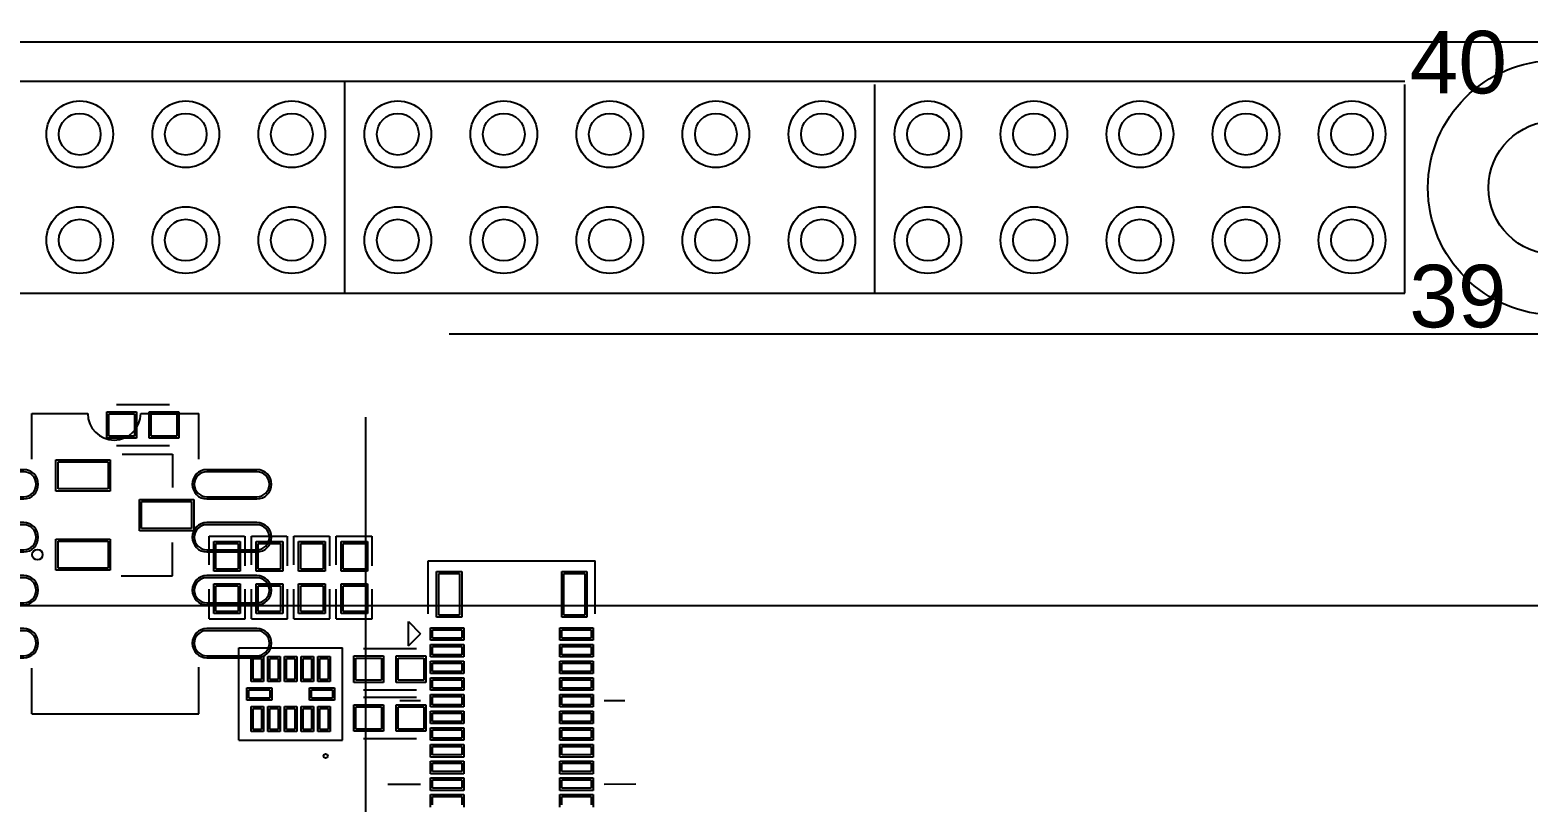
# Model space of a CAD drawing. Header units: inches. Extents: x -5 to 125, y -8 to 83.
# Drawn here: x 24.96 to 60.85, y 56.77 to 75.28 of the extents above; entities that cross this region are included whole.
import ezdxf

# ---------------------------------------------------------------- set-up
doc = ezdxf.new("R2010")
doc.units = ezdxf.units.IN
for name, color, linetype in [('Bottom Overlay', 54, 'Continuous'), ('Bottom Paste', 16, 'Continuous'), ('Bottom Solder', 6, 'Continuous'), ('Keep-Out Layer', 6, 'Continuous'), ('Top Overlay', 2, 'Continuous'), ('Top Paste', 8, 'Continuous'), ('Top Solder', 216, 'Continuous')]:
    doc.layers.add(name, color=color, linetype=linetype)
doc.styles.add('Arial', font='', dxfattribs={"height": 0.2})
doc.styles.get('Arial').set_extended_font_data('Arial')

# ---------------------------------------------------------------- blocks, each defined once
blk = doc.blocks.new('UQFN_B_16')
at = {"layer": 'Bottom Overlay'}
for p, q in [((-1.105, 1.245), (-1.105, -1.245)), ((-1.105, 1.245), (1.105, 1.245)), ((1.105, 1.245), (1.105, -1.245)), ((-1.105, -1.245), (1.105, -1.245))]:
    blk.add_line(p, q, dxfattribs=at)
blk.add_circle((-1.486, -0.838), 0.05, dxfattribs=at)
at = {"layer": 'Bottom Paste'}
for p, q in [((-0.85, 0.7), (-0.85, 0.9)), ((-0.85, 0.9), (-0.35, 0.9)), ((-0.35, 0.9), (-0.35, 0.7)), ((-0.1, 0.5), (-0.1, 1)), ((-0.1, 1), (0.1, 1)), ((0.1, 1), (0.1, 0.5)), ((0.35, 0.7), (0.35, 0.9)), ((0.35, 0.9), (0.85, 0.9)), ((0.85, 0.9), (0.85, 0.7)), ((-0.35, 0.7), (-0.85, 0.7)), ((-0.85, 0.3), (-0.85, 0.5)), ((-0.85, 0.5), (-0.35, 0.5)), ((-0.35, 0.5), (-0.35, 0.3)), ((0.1, 0.5), (-0.1, 0.5)), ((0.85, 0.7), (0.35, 0.7)), ((0.35, 0.3), (0.35, 0.5)), ((0.35, 0.5), (0.85, 0.5)), ((0.85, 0.5), (0.85, 0.3)), ((-0.35, 0.3), (-0.85, 0.3)), ((-0.85, -0.1), (-0.85, 0.1)), ((-0.85, 0.1), (-0.35, 0.1)), ((-0.35, 0.1), (-0.35, -0.1)), ((0.85, 0.3), (0.35, 0.3)), ((0.35, -0.1), (0.35, 0.1)), ((0.35, 0.1), (0.85, 0.1)), ((0.85, 0.1), (0.85, -0.1)), ((-0.35, -0.1), (-0.85, -0.1)), ((-0.85, -0.5), (-0.85, -0.3)), ((-0.85, -0.3), (-0.35, -0.3)), ((-0.35, -0.3), (-0.35, -0.5)), ((0.85, -0.1), (0.35, -0.1)), ((0.35, -0.5), (0.35, -0.3)), ((0.35, -0.3), (0.85, -0.3)), ((0.85, -0.3), (0.85, -0.5)), ((-0.35, -0.5), (-0.85, -0.5)), ((-0.85, -0.9), (-0.85, -0.7)), ((-0.85, -0.7), (-0.35, -0.7)), ((-0.35, -0.7), (-0.35, -0.9)), ((-0.1, -1), (-0.1, -0.5)), ((-0.1, -0.5), (0.1, -0.5)), ((0.1, -0.5), (0.1, -1)), ((0.85, -0.5), (0.35, -0.5)), ((0.35, -0.9), (0.35, -0.7)), ((0.35, -0.7), (0.85, -0.7)), ((0.85, -0.7), (0.85, -0.9)), ((-0.35, -0.9), (-0.85, -0.9)), ((0.1, -1), (-0.1, -1)), ((0.85, -0.9), (0.35, -0.9))]:
    blk.add_line(p, q, dxfattribs=at)
at = {"layer": 'Bottom Solder'}
for p, q in [((-0.9, 0.65), (-0.9, 0.95)), ((-0.9, 0.95), (-0.3, 0.95)), ((-0.3, 0.95), (-0.3, 0.65)), ((-0.15, 0.45), (-0.15, 1.05)), ((-0.15, 1.05), (0.15, 1.05)), ((0.15, 1.05), (0.15, 0.45)), ((0.3, 0.65), (0.3, 0.95)), ((0.3, 0.95), (0.9, 0.95)), ((0.9, 0.95), (0.9, 0.65)), ((-0.3, 0.65), (-0.9, 0.65)), ((-0.9, 0.25), (-0.9, 0.55)), ((-0.9, 0.55), (-0.3, 0.55)), ((-0.3, 0.55), (-0.3, 0.25)), ((0.15, 0.45), (-0.15, 0.45)), ((0.9, 0.65), (0.3, 0.65)), ((0.3, 0.25), (0.3, 0.55)), ((0.3, 0.55), (0.9, 0.55)), ((0.9, 0.55), (0.9, 0.25)), ((-0.3, 0.25), (-0.9, 0.25)), ((-0.9, -0.15), (-0.9, 0.15)), ((-0.9, 0.15), (-0.3, 0.15)), ((-0.3, 0.15), (-0.3, -0.15)), ((0.9, 0.25), (0.3, 0.25)), ((0.3, -0.15), (0.3, 0.15)), ((0.3, 0.15), (0.9, 0.15)), ((0.9, 0.15), (0.9, -0.15)), ((-0.3, -0.15), (-0.9, -0.15)), ((-0.9, -0.55), (-0.9, -0.25)), ((-0.9, -0.25), (-0.3, -0.25)), ((-0.3, -0.25), (-0.3, -0.55)), ((0.9, -0.15), (0.3, -0.15)), ((0.3, -0.55), (0.3, -0.25)), ((0.3, -0.25), (0.9, -0.25)), ((0.9, -0.25), (0.9, -0.55)), ((-0.3, -0.55), (-0.9, -0.55)), ((-0.9, -0.95), (-0.9, -0.65)), ((-0.9, -0.65), (-0.3, -0.65)), ((-0.3, -0.65), (-0.3, -0.95)), ((-0.15, -1.05), (-0.15, -0.45)), ((-0.15, -0.45), (0.15, -0.45)), ((0.15, -0.45), (0.15, -1.05)), ((0.9, -0.55), (0.3, -0.55)), ((0.3, -0.95), (0.3, -0.65)), ((0.3, -0.65), (0.9, -0.65)), ((0.9, -0.65), (0.9, -0.95)), ((-0.3, -0.95), (-0.9, -0.95)), ((0.15, -1.05), (-0.15, -1.05)), ((0.9, -0.95), (0.3, -0.95))]:
    blk.add_line(p, q, dxfattribs=at)
blk = doc.blocks.new('0402R_B_25')
at = {"layer": 'Bottom Overlay'}
for p, q in [((-0.991, 0.432), (-0.279, 0.432)), ((-0.991, 0.432), (-0.991, -0.432)), ((0.305, 0.432), (0.991, 0.432)), ((0.991, 0.432), (0.991, -0.419)), ((-0.991, -0.432), (-0.279, -0.432)), ((0.279, -0.432), (0.991, -0.432))]:
    blk.add_line(p, q, dxfattribs=at)
at = {"layer": 'Bottom Paste'}
for p, q in [((-0.813, -0.267), (-0.813, 0.267)), ((-0.813, 0.267), (-0.203, 0.267)), ((-0.203, 0.267), (-0.203, -0.267)), ((0.203, -0.267), (0.203, 0.267)), ((0.203, 0.267), (0.813, 0.267)), ((0.813, 0.267), (0.813, -0.267)), ((-0.203, -0.267), (-0.813, -0.267)), ((0.813, -0.267), (0.203, -0.267))]:
    blk.add_line(p, q, dxfattribs=at)
at = {"layer": 'Bottom Solder'}
for p, q in [((-0.863, -0.317), (-0.863, 0.317)), ((-0.863, 0.317), (-0.153, 0.317)), ((-0.153, 0.317), (-0.153, -0.317)), ((0.153, -0.317), (0.153, 0.317)), ((0.153, 0.317), (0.863, 0.317)), ((0.863, 0.317), (0.863, -0.317)), ((-0.153, -0.317), (-0.863, -0.317)), ((0.863, -0.317), (0.153, -0.317))]:
    blk.add_line(p, q, dxfattribs=at)
blk = doc.blocks.new('0402R_B_26')
at = {"layer": 'Bottom Overlay'}
for p, q in [((-0.991, 0.432), (-0.279, 0.432)), ((-0.991, 0.432), (-0.991, -0.432)), ((0.305, 0.432), (0.991, 0.432)), ((0.991, 0.432), (0.991, -0.419)), ((-0.991, -0.432), (-0.279, -0.432)), ((0.279, -0.432), (0.991, -0.432))]:
    blk.add_line(p, q, dxfattribs=at)
at = {"layer": 'Bottom Paste'}
for p, q in [((-0.813, -0.267), (-0.813, 0.267)), ((-0.813, 0.267), (-0.203, 0.267)), ((-0.203, 0.267), (-0.203, -0.267)), ((0.203, -0.267), (0.203, 0.267)), ((0.203, 0.267), (0.813, 0.267)), ((0.813, 0.267), (0.813, -0.267)), ((-0.203, -0.267), (-0.813, -0.267)), ((0.813, -0.267), (0.203, -0.267))]:
    blk.add_line(p, q, dxfattribs=at)
at = {"layer": 'Bottom Solder'}
for p, q in [((-0.863, -0.317), (-0.863, 0.317)), ((-0.863, 0.317), (-0.153, 0.317)), ((-0.153, 0.317), (-0.153, -0.317)), ((0.153, -0.317), (0.153, 0.317)), ((0.153, 0.317), (0.863, 0.317)), ((0.863, 0.317), (0.863, -0.317)), ((-0.153, -0.317), (-0.863, -0.317)), ((0.863, -0.317), (0.153, -0.317))]:
    blk.add_line(p, q, dxfattribs=at)
blk = doc.blocks.new('0402C_B_29')
at = {"layer": 'Bottom Overlay'}
for p, q in [((0.635, 0.495), (-0.635, 0.495)), ((0.635, -0.495), (-0.635, -0.495))]:
    blk.add_line(p, q, dxfattribs=at)
at = {"layer": 'Bottom Paste'}
for p, q in [((-0.813, -0.267), (-0.813, 0.267)), ((-0.813, 0.267), (-0.203, 0.267)), ((-0.203, 0.267), (-0.203, -0.267)), ((0.203, -0.267), (0.203, 0.267)), ((0.203, 0.267), (0.813, 0.267)), ((0.813, 0.267), (0.813, -0.267)), ((-0.203, -0.267), (-0.813, -0.267)), ((0.813, -0.267), (0.203, -0.267))]:
    blk.add_line(p, q, dxfattribs=at)
at = {"layer": 'Bottom Solder'}
for p, q in [((-0.863, -0.317), (-0.863, 0.317)), ((-0.863, 0.317), (-0.153, 0.317)), ((-0.153, 0.317), (-0.153, -0.317)), ((0.153, -0.317), (0.153, 0.317)), ((0.153, 0.317), (0.863, 0.317)), ((0.863, 0.317), (0.863, -0.317)), ((-0.153, -0.317), (-0.863, -0.317)), ((0.863, -0.317), (0.153, -0.317))]:
    blk.add_line(p, q, dxfattribs=at)
blk = doc.blocks.new('0402C_B_30')
at = {"layer": 'Bottom Overlay'}
for p, q in [((0.635, 0.495), (-0.635, 0.495)), ((0.635, -0.495), (-0.635, -0.495))]:
    blk.add_line(p, q, dxfattribs=at)
at = {"layer": 'Bottom Paste'}
for p, q in [((-0.813, -0.267), (-0.813, 0.267)), ((-0.813, 0.267), (-0.203, 0.267)), ((-0.203, 0.267), (-0.203, -0.267)), ((0.203, -0.267), (0.203, 0.267)), ((0.203, 0.267), (0.813, 0.267)), ((0.813, 0.267), (0.813, -0.267)), ((-0.203, -0.267), (-0.813, -0.267)), ((0.813, -0.267), (0.203, -0.267))]:
    blk.add_line(p, q, dxfattribs=at)
at = {"layer": 'Bottom Solder'}
for p, q in [((-0.863, -0.317), (-0.863, 0.317)), ((-0.863, 0.317), (-0.153, 0.317)), ((-0.153, 0.317), (-0.153, -0.317)), ((0.153, -0.317), (0.153, 0.317)), ((0.153, 0.317), (0.863, 0.317)), ((0.863, 0.317), (0.863, -0.317)), ((-0.153, -0.317), (-0.863, -0.317)), ((0.863, -0.317), (0.153, -0.317))]:
    blk.add_line(p, q, dxfattribs=at)
blk = doc.blocks.new('HOLE_3_2MM_57')
at = {"layer": 'Bottom Solder'}
for radius in [3.05, 1.6]:
    blk.add_circle((0, 0), radius, dxfattribs=at)
at = {"layer": 'Top Solder'}
for radius in [3.05, 1.6]:
    blk.add_circle((0, 0), radius, dxfattribs=at)
blk = doc.blocks.new('HEADER2_20_2_54_SPZ_66')
at = {"layer": 'Bottom Solder'}
for centre, radius in [((-6.35, 1.27), 0.8), ((-3.81, 1.27), 0.8), ((-1.27, 1.27), 0.8), ((1.27, 1.27), 0.8), ((3.81, 1.27), 0.8), ((6.35, 1.27), 0.8), ((8.89, 1.27), 0.8), ((11.43, 1.27), 0.8), ((13.97, 1.27), 0.8), ((16.51, 1.27), 0.8), ((19.05, 1.27), 0.8), ((21.59, 1.27), 0.8), ((24.13, 1.27), 0.8), ((-6.35, 1.27), 0.5), ((-3.81, 1.27), 0.5), ((-1.27, 1.27), 0.5), ((1.27, 1.27), 0.5), ((3.81, 1.27), 0.5), ((6.35, 1.27), 0.5), ((8.89, 1.27), 0.5), ((11.43, 1.27), 0.5), ((13.97, 1.27), 0.5), ((16.51, 1.27), 0.5), ((19.05, 1.27), 0.5), ((21.59, 1.27), 0.5), ((24.13, 1.27), 0.5), ((-6.35, -1.27), 0.8), ((-3.81, -1.27), 0.8), ((-1.27, -1.27), 0.8), ((1.27, -1.27), 0.8), ((3.81, -1.27), 0.8), ((6.35, -1.27), 0.8), ((8.89, -1.27), 0.8), ((11.43, -1.27), 0.8), ((13.97, -1.27), 0.8), ((16.51, -1.27), 0.8), ((19.05, -1.27), 0.8), ((21.59, -1.27), 0.8), ((24.13, -1.27), 0.8), ((-6.35, -1.27), 0.5), ((-3.81, -1.27), 0.5), ((-1.27, -1.27), 0.5), ((1.27, -1.27), 0.5), ((3.81, -1.27), 0.5), ((6.35, -1.27), 0.5), ((8.89, -1.27), 0.5), ((11.43, -1.27), 0.5), ((13.97, -1.27), 0.5), ((16.51, -1.27), 0.5), ((19.05, -1.27), 0.5), ((21.59, -1.27), 0.5), ((24.13, -1.27), 0.5)]:
    blk.add_circle(centre, radius, dxfattribs=at)
at = {"layer": 'Top Overlay'}
for p, q in [((-25.4, 2.54), (25.4, 2.54)), ((0, -2.54), (0, 2.515)), ((12.7, -2.54), (12.7, 2.464)), ((25.4, -2.54), (25.4, 2.464)), ((-25.4, -2.54), (25.4, -2.54))]:
    blk.add_line(p, q, dxfattribs=at)
at = {"layer": 'Top Solder'}
for centre, radius in [((-6.35, 1.27), 0.8), ((-3.81, 1.27), 0.8), ((-1.27, 1.27), 0.8), ((1.27, 1.27), 0.8), ((3.81, 1.27), 0.8), ((6.35, 1.27), 0.8), ((8.89, 1.27), 0.8), ((11.43, 1.27), 0.8), ((13.97, 1.27), 0.8), ((16.51, 1.27), 0.8), ((19.05, 1.27), 0.8), ((21.59, 1.27), 0.8), ((24.13, 1.27), 0.8), ((-6.35, 1.27), 0.5), ((-3.81, 1.27), 0.5), ((-1.27, 1.27), 0.5), ((1.27, 1.27), 0.5), ((3.81, 1.27), 0.5), ((6.35, 1.27), 0.5), ((8.89, 1.27), 0.5), ((11.43, 1.27), 0.5), ((13.97, 1.27), 0.5), ((16.51, 1.27), 0.5), ((19.05, 1.27), 0.5), ((21.59, 1.27), 0.5), ((24.13, 1.27), 0.5), ((-6.35, -1.27), 0.8), ((-3.81, -1.27), 0.8), ((-1.27, -1.27), 0.8), ((1.27, -1.27), 0.8), ((3.81, -1.27), 0.8), ((6.35, -1.27), 0.8), ((8.89, -1.27), 0.8), ((11.43, -1.27), 0.8), ((13.97, -1.27), 0.8), ((16.51, -1.27), 0.8), ((19.05, -1.27), 0.8), ((21.59, -1.27), 0.8), ((24.13, -1.27), 0.8), ((-6.35, -1.27), 0.5), ((-3.81, -1.27), 0.5), ((-1.27, -1.27), 0.5), ((1.27, -1.27), 0.5), ((3.81, -1.27), 0.5), ((6.35, -1.27), 0.5), ((8.89, -1.27), 0.5), ((11.43, -1.27), 0.5), ((13.97, -1.27), 0.5), ((16.51, -1.27), 0.5), ((19.05, -1.27), 0.5), ((21.59, -1.27), 0.5), ((24.13, -1.27), 0.5)]:
    blk.add_circle(centre, radius, dxfattribs=at)
at = {"layer": 'Top Overlay', "style": 'Arial'}
for s, p in [('40', (25.513, 2.248)), ('39', (25.503, -3.361))]:
    blk.add_text(s, height=1.5, rotation=360, dxfattribs=at).set_placement(p)
blk = doc.blocks.new('SOP8_1_27_7_2_4__2_65_96')
at = {"layer": 'Top Overlay'}
for p, q in [((-2, 2.51), (-2, 3.6)), ((-2, 3.6), (-0.66, 3.6)), ((0.61, 3.6), (2, 3.6)), ((2, 2.51), (2, 3.6)), ((-2, -3.6), (-2, -2.501)), ((2, -3.6), (2, -2.483)), ((-2, -3.6), (2, -3.6))]:
    blk.add_line(p, q, dxfattribs=at)
blk.add_circle((-2.883, 2.769), 0.15, dxfattribs=at)
blk.add_arc((-0.025, 3.6), 0.635, 180, 0, dxfattribs=at)
at = {"layer": 'Top Paste'}
for p, q in [((-2.194, 2.205), (-3.394, 2.205)), ((3.394, 2.205), (2.194, 2.205)), ((-3.394, 1.605), (-2.194, 1.605)), ((2.194, 1.605), (3.394, 1.605)), ((-2.194, 0.935), (-3.394, 0.935)), ((3.394, 0.935), (2.194, 0.935)), ((-3.394, 0.335), (-2.194, 0.335)), ((2.194, 0.335), (3.394, 0.335)), ((-2.194, -0.335), (-3.394, -0.335)), ((3.394, -0.335), (2.194, -0.335)), ((-3.394, -0.935), (-2.194, -0.935)), ((2.194, -0.935), (3.394, -0.935)), ((-2.194, -1.605), (-3.394, -1.605)), ((3.394, -1.605), (2.194, -1.605)), ((-3.394, -2.205), (-2.194, -2.205)), ((2.194, -2.205), (3.394, -2.205))]:
    blk.add_line(p, q, dxfattribs=at)
for centre, start, end in [((-3.394, 1.905), 90, 270), ((-2.194, 1.905), 270, 90), ((2.194, 1.905), 90, 270), ((3.394, 1.905), 270, 90), ((-3.394, 0.635), 90, 270), ((-2.194, 0.635), 270, 90), ((2.194, 0.635), 90, 270), ((3.394, 0.635), 270, 90), ((-3.394, -0.635), 90, 270), ((-2.194, -0.635), 270, 90), ((2.194, -0.635), 90, 270), ((3.394, -0.635), 270, 90), ((-3.394, -1.905), 90, 270), ((-2.194, -1.905), 270, 90), ((2.194, -1.905), 90, 270), ((3.394, -1.905), 270, 90)]:
    blk.add_arc(centre, 0.3, start, end, dxfattribs=at)
at = {"layer": 'Top Solder'}
for p, q in [((-2.194, 2.255), (-3.394, 2.255)), ((3.394, 2.255), (2.194, 2.255)), ((-3.394, 1.555), (-2.194, 1.555)), ((2.194, 1.555), (3.394, 1.555)), ((-2.194, 0.985), (-3.394, 0.985)), ((3.394, 0.985), (2.194, 0.985)), ((-3.394, 0.285), (-2.194, 0.285)), ((2.194, 0.285), (3.394, 0.285)), ((-2.194, -0.285), (-3.394, -0.285)), ((3.394, -0.285), (2.194, -0.285)), ((-3.394, -0.985), (-2.194, -0.985)), ((2.194, -0.985), (3.394, -0.985)), ((-2.194, -1.555), (-3.394, -1.555)), ((3.394, -1.555), (2.194, -1.555)), ((-3.394, -2.255), (-2.194, -2.255)), ((2.194, -2.255), (3.394, -2.255))]:
    blk.add_line(p, q, dxfattribs=at)
for centre, start, end in [((-3.394, 1.905), 90, 270), ((-2.194, 1.905), 270, 90), ((2.194, 1.905), 90, 270), ((3.394, 1.905), 270, 90), ((-3.394, 0.635), 90, 270), ((-2.194, 0.635), 270, 90), ((2.194, 0.635), 90, 270), ((3.394, 0.635), 270, 90), ((-3.394, -0.635), 90, 270), ((-2.194, -0.635), 270, 90), ((2.194, -0.635), 90, 270), ((3.394, -0.635), 270, 90), ((-3.394, -1.905), 90, 270), ((-2.194, -1.905), 270, 90), ((2.194, -1.905), 90, 270), ((3.394, -1.905), 270, 90)]:
    blk.add_arc(centre, 0.35, start, end, dxfattribs=at)
blk = doc.blocks.new('0402R_B_244')
at = {"layer": 'Bottom Overlay'}
for p, q in [((-0.991, 0.432), (-0.279, 0.432)), ((-0.991, 0.432), (-0.991, -0.432)), ((0.305, 0.432), (0.991, 0.432)), ((0.991, 0.432), (0.991, -0.419)), ((-0.991, -0.432), (-0.279, -0.432)), ((0.279, -0.432), (0.991, -0.432))]:
    blk.add_line(p, q, dxfattribs=at)
at = {"layer": 'Bottom Paste'}
for p, q in [((-0.813, -0.267), (-0.813, 0.267)), ((-0.813, 0.267), (-0.203, 0.267)), ((-0.203, 0.267), (-0.203, -0.267)), ((0.203, -0.267), (0.203, 0.267)), ((0.203, 0.267), (0.813, 0.267)), ((0.813, 0.267), (0.813, -0.267)), ((-0.203, -0.267), (-0.813, -0.267)), ((0.813, -0.267), (0.203, -0.267))]:
    blk.add_line(p, q, dxfattribs=at)
at = {"layer": 'Bottom Solder'}
for p, q in [((-0.863, -0.317), (-0.863, 0.317)), ((-0.863, 0.317), (-0.153, 0.317)), ((-0.153, 0.317), (-0.153, -0.317)), ((0.153, -0.317), (0.153, 0.317)), ((0.153, 0.317), (0.863, 0.317)), ((0.863, 0.317), (0.863, -0.317)), ((-0.153, -0.317), (-0.863, -0.317)), ((0.863, -0.317), (0.153, -0.317))]:
    blk.add_line(p, q, dxfattribs=at)
blk = doc.blocks.new('0402R_B_245')
at = {"layer": 'Bottom Overlay'}
for p, q in [((-0.991, 0.432), (-0.279, 0.432)), ((-0.991, 0.432), (-0.991, -0.432)), ((0.305, 0.432), (0.991, 0.432)), ((0.991, 0.432), (0.991, -0.419)), ((-0.991, -0.432), (-0.279, -0.432)), ((0.279, -0.432), (0.991, -0.432))]:
    blk.add_line(p, q, dxfattribs=at)
at = {"layer": 'Bottom Paste'}
for p, q in [((-0.813, -0.267), (-0.813, 0.267)), ((-0.813, 0.267), (-0.203, 0.267)), ((-0.203, 0.267), (-0.203, -0.267)), ((0.203, -0.267), (0.203, 0.267)), ((0.203, 0.267), (0.813, 0.267)), ((0.813, 0.267), (0.813, -0.267)), ((-0.203, -0.267), (-0.813, -0.267)), ((0.813, -0.267), (0.203, -0.267))]:
    blk.add_line(p, q, dxfattribs=at)
at = {"layer": 'Bottom Solder'}
for p, q in [((-0.863, -0.317), (-0.863, 0.317)), ((-0.863, 0.317), (-0.153, 0.317)), ((-0.153, 0.317), (-0.153, -0.317)), ((0.153, -0.317), (0.153, 0.317)), ((0.153, 0.317), (0.863, 0.317)), ((0.863, 0.317), (0.863, -0.317)), ((-0.153, -0.317), (-0.863, -0.317)), ((0.863, -0.317), (0.153, -0.317))]:
    blk.add_line(p, q, dxfattribs=at)
blk = doc.blocks.new('M_2_M_K___B_271')
at = {"layer": 'Bottom Overlay'}
blk.add_line((10.9, 79.75), (10.9, 3.75), dxfattribs=at)
blk = doc.blocks.new('SOCKET_100PIN_0_4MM_F_287')
at = {"layer": 'Top Overlay'}
for p, q in [((-6.198, 2.21), (-6.21, 2.972)), ((-8.204, 2.21), (-8.204, 2.709)), ((-11.552, -2), (-11.552, 2)), ((-10.282, 2), (-11.552, 2)), ((-10.282, -2), (-11.552, -2)), ((-10.097, -2.477), (-9.804, -2.184)), ((-9.512, -2.477), (-10.097, -2.477)), ((-9.512, -2.477), (-9.804, -2.184)), ((-8.204, -2.684), (-8.204, -2.184)), ((-6.198, -2.972), (-6.198, -2.184))]:
    blk.add_line(p, q, dxfattribs=at)
at = {"layer": 'Top Paste'}
for p, q in [((-9.9, 1.9), (-9.7, 1.9)), ((-9.9, 1.2), (-9.9, 1.9)), ((-9.7, 1.9), (-9.7, 1.2)), ((-9.5, 1.9), (-9.3, 1.9)), ((-9.5, 1.2), (-9.5, 1.9)), ((-9.3, 1.9), (-9.3, 1.2)), ((-9.1, 1.9), (-8.9, 1.9)), ((-9.1, 1.2), (-9.1, 1.9)), ((-8.9, 1.9), (-8.9, 1.2)), ((-8.7, 1.9), (-8.5, 1.9)), ((-8.7, 1.2), (-8.7, 1.9)), ((-8.5, 1.9), (-8.5, 1.2)), ((-8.3, 1.9), (-8.1, 1.9)), ((-8.3, 1.2), (-8.3, 1.9)), ((-8.1, 1.9), (-8.1, 1.2)), ((-7.9, 1.9), (-7.7, 1.9)), ((-7.9, 1.2), (-7.9, 1.9)), ((-7.7, 1.9), (-7.7, 1.2)), ((-7.5, 1.9), (-7.3, 1.9)), ((-7.5, 1.2), (-7.5, 1.9)), ((-7.3, 1.9), (-7.3, 1.2)), ((-7.1, 1.9), (-6.9, 1.9)), ((-7.1, 1.2), (-7.1, 1.9)), ((-6.9, 1.9), (-6.9, 1.2)), ((-6.7, 1.9), (-6.5, 1.9)), ((-6.7, 1.2), (-6.7, 1.9)), ((-6.5, 1.9), (-6.5, 1.2)), ((-6.3, 1.9), (-6.1, 1.9)), ((-6.3, 1.2), (-6.3, 1.9)), ((-6.1, 1.9), (-6.1, 1.2)), ((-5.9, 1.9), (-5.7, 1.9)), ((-5.9, 1.2), (-5.9, 1.9)), ((-11.25, 1.75), (-10.25, 1.75)), ((-11.25, 1.25), (-11.25, 1.75)), ((-10.25, 1.75), (-10.25, 1.25)), ((-10.25, 1.25), (-11.25, 1.25)), ((-9.7, 1.2), (-9.9, 1.2)), ((-9.3, 1.2), (-9.5, 1.2)), ((-8.9, 1.2), (-9.1, 1.2)), ((-8.5, 1.2), (-8.7, 1.2)), ((-8.1, 1.2), (-8.3, 1.2)), ((-7.7, 1.2), (-7.9, 1.2)), ((-7.3, 1.2), (-7.5, 1.2)), ((-6.9, 1.2), (-7.1, 1.2)), ((-6.5, 1.2), (-6.7, 1.2)), ((-6.1, 1.2), (-6.3, 1.2)), ((-5.7, 1.2), (-5.9, 1.2)), ((-11.25, -1.75), (-11.25, -1.25)), ((-11.25, -1.25), (-10.25, -1.25)), ((-10.25, -1.25), (-10.25, -1.75)), ((-9.9, -1.2), (-9.7, -1.2)), ((-9.9, -1.9), (-9.9, -1.2)), ((-9.7, -1.2), (-9.7, -1.9)), ((-9.5, -1.2), (-9.3, -1.2)), ((-9.5, -1.9), (-9.5, -1.2)), ((-9.3, -1.2), (-9.3, -1.9)), ((-9.1, -1.2), (-8.9, -1.2)), ((-9.1, -1.9), (-9.1, -1.2)), ((-8.9, -1.2), (-8.9, -1.9)), ((-8.7, -1.2), (-8.5, -1.2)), ((-8.7, -1.9), (-8.7, -1.2)), ((-8.5, -1.2), (-8.5, -1.9)), ((-8.3, -1.2), (-8.1, -1.2)), ((-8.3, -1.9), (-8.3, -1.2)), ((-8.1, -1.2), (-8.1, -1.9)), ((-7.9, -1.2), (-7.7, -1.2)), ((-7.9, -1.9), (-7.9, -1.2)), ((-7.7, -1.2), (-7.7, -1.9)), ((-7.5, -1.2), (-7.3, -1.2)), ((-7.5, -1.9), (-7.5, -1.2)), ((-7.3, -1.2), (-7.3, -1.9)), ((-7.1, -1.2), (-6.9, -1.2)), ((-7.1, -1.9), (-7.1, -1.2)), ((-6.9, -1.2), (-6.9, -1.9)), ((-6.7, -1.2), (-6.5, -1.2)), ((-6.7, -1.9), (-6.7, -1.2)), ((-6.5, -1.2), (-6.5, -1.9)), ((-6.3, -1.2), (-6.1, -1.2)), ((-6.3, -1.9), (-6.3, -1.2)), ((-6.1, -1.2), (-6.1, -1.9)), ((-5.9, -1.2), (-5.7, -1.2)), ((-5.9, -1.9), (-5.9, -1.2)), ((-10.25, -1.75), (-11.25, -1.75)), ((-9.7, -1.9), (-9.9, -1.9)), ((-9.3, -1.9), (-9.5, -1.9)), ((-8.9, -1.9), (-9.1, -1.9)), ((-8.5, -1.9), (-8.7, -1.9)), ((-8.1, -1.9), (-8.3, -1.9)), ((-7.7, -1.9), (-7.9, -1.9)), ((-7.3, -1.9), (-7.5, -1.9)), ((-6.9, -1.9), (-7.1, -1.9)), ((-6.5, -1.9), (-6.7, -1.9)), ((-6.1, -1.9), (-6.3, -1.9)), ((-5.7, -1.9), (-5.9, -1.9))]:
    blk.add_line(p, q, dxfattribs=at)
at = {"layer": 'Top Solder'}
for p, q in [((-11.3, 1.8), (-10.2, 1.8)), ((-11.3, 1.2), (-11.3, 1.8)), ((-10.2, 1.8), (-10.2, 1.2)), ((-9.95, 1.95), (-9.65, 1.95)), ((-9.95, 1.15), (-9.95, 1.95)), ((-9.65, 1.95), (-9.65, 1.15)), ((-9.55, 1.95), (-9.25, 1.95)), ((-9.55, 1.15), (-9.55, 1.95)), ((-9.25, 1.95), (-9.25, 1.15)), ((-9.15, 1.95), (-8.85, 1.95)), ((-9.15, 1.15), (-9.15, 1.95)), ((-8.85, 1.95), (-8.85, 1.15)), ((-8.75, 1.95), (-8.45, 1.95)), ((-8.75, 1.15), (-8.75, 1.95)), ((-8.45, 1.95), (-8.45, 1.15)), ((-8.35, 1.95), (-8.05, 1.95)), ((-8.35, 1.15), (-8.35, 1.95)), ((-8.05, 1.95), (-8.05, 1.15)), ((-7.95, 1.95), (-7.65, 1.95)), ((-7.95, 1.15), (-7.95, 1.95)), ((-7.65, 1.95), (-7.65, 1.15)), ((-7.55, 1.95), (-7.25, 1.95)), ((-7.55, 1.15), (-7.55, 1.95)), ((-7.25, 1.95), (-7.25, 1.15)), ((-7.15, 1.95), (-6.85, 1.95)), ((-7.15, 1.15), (-7.15, 1.95)), ((-6.85, 1.95), (-6.85, 1.15)), ((-6.75, 1.95), (-6.45, 1.95)), ((-6.75, 1.15), (-6.75, 1.95)), ((-6.45, 1.95), (-6.45, 1.15)), ((-6.35, 1.95), (-6.05, 1.95)), ((-6.35, 1.15), (-6.35, 1.95)), ((-6.05, 1.95), (-6.05, 1.15)), ((-5.95, 1.95), (-5.65, 1.95)), ((-5.95, 1.15), (-5.95, 1.95)), ((-10.2, 1.2), (-11.3, 1.2)), ((-9.65, 1.15), (-9.95, 1.15)), ((-9.25, 1.15), (-9.55, 1.15)), ((-8.85, 1.15), (-9.15, 1.15)), ((-8.45, 1.15), (-8.75, 1.15)), ((-8.05, 1.15), (-8.35, 1.15)), ((-7.65, 1.15), (-7.95, 1.15)), ((-7.25, 1.15), (-7.55, 1.15)), ((-6.85, 1.15), (-7.15, 1.15)), ((-6.45, 1.15), (-6.75, 1.15)), ((-6.05, 1.15), (-6.35, 1.15)), ((-5.65, 1.15), (-5.95, 1.15)), ((-11.3, -1.8), (-11.3, -1.2)), ((-11.3, -1.2), (-10.2, -1.2)), ((-10.2, -1.2), (-10.2, -1.8)), ((-9.95, -1.15), (-9.65, -1.15)), ((-9.95, -1.95), (-9.95, -1.15)), ((-9.65, -1.15), (-9.65, -1.95)), ((-9.55, -1.15), (-9.25, -1.15)), ((-9.55, -1.95), (-9.55, -1.15)), ((-9.25, -1.15), (-9.25, -1.95)), ((-9.15, -1.15), (-8.85, -1.15)), ((-9.15, -1.95), (-9.15, -1.15)), ((-8.85, -1.15), (-8.85, -1.95)), ((-8.75, -1.15), (-8.45, -1.15)), ((-8.75, -1.95), (-8.75, -1.15)), ((-8.45, -1.15), (-8.45, -1.95)), ((-8.35, -1.15), (-8.05, -1.15)), ((-8.35, -1.95), (-8.35, -1.15)), ((-8.05, -1.15), (-8.05, -1.95)), ((-7.95, -1.15), (-7.65, -1.15)), ((-7.95, -1.95), (-7.95, -1.15)), ((-7.65, -1.15), (-7.65, -1.95)), ((-7.55, -1.15), (-7.25, -1.15)), ((-7.55, -1.95), (-7.55, -1.15)), ((-7.25, -1.15), (-7.25, -1.95)), ((-7.15, -1.15), (-6.85, -1.15)), ((-7.15, -1.95), (-7.15, -1.15)), ((-6.85, -1.15), (-6.85, -1.95)), ((-6.75, -1.15), (-6.45, -1.15)), ((-6.75, -1.95), (-6.75, -1.15)), ((-6.45, -1.15), (-6.45, -1.95)), ((-6.35, -1.15), (-6.05, -1.15)), ((-6.35, -1.95), (-6.35, -1.15)), ((-6.05, -1.15), (-6.05, -1.95)), ((-5.95, -1.15), (-5.65, -1.15)), ((-5.95, -1.95), (-5.95, -1.15)), ((-10.2, -1.8), (-11.3, -1.8)), ((-9.65, -1.95), (-9.95, -1.95)), ((-9.25, -1.95), (-9.55, -1.95)), ((-8.85, -1.95), (-9.15, -1.95)), ((-8.45, -1.95), (-8.75, -1.95)), ((-8.05, -1.95), (-8.35, -1.95)), ((-7.65, -1.95), (-7.95, -1.95)), ((-7.25, -1.95), (-7.55, -1.95)), ((-6.85, -1.95), (-7.15, -1.95)), ((-6.45, -1.95), (-6.75, -1.95)), ((-6.05, -1.95), (-6.35, -1.95)), ((-5.65, -1.95), (-5.95, -1.95))]:
    blk.add_line(p, q, dxfattribs=at)
blk = doc.blocks.new('SOT_233_N_B_340')
at = {"layer": 'Bottom Overlay'}
for p, q in [((-0.064, 1.46), (1.143, 1.46)), ((1.143, 1.46), (1.143, 0.66)), ((1.143, -1.46), (1.143, -0.66)), ((-0.089, -1.46), (1.143, -1.46))]:
    blk.add_line(p, q, dxfattribs=at)
blk.add_circle((-2.095, -0.95), 0.125, dxfattribs=at)
at = {"layer": 'Bottom Paste'}
for p, q in [((-1.6, 0.625), (-1.6, 1.275)), ((-1.6, 1.275), (-0.4, 1.275)), ((-0.4, 1.275), (-0.4, 0.625)), ((-0.4, 0.625), (-1.6, 0.625)), ((0.4, -0.325), (0.4, 0.325)), ((0.4, 0.325), (1.6, 0.325)), ((1.6, 0.325), (1.6, -0.325)), ((1.6, -0.325), (0.4, -0.325)), ((-1.6, -1.275), (-1.6, -0.625)), ((-1.6, -0.625), (-0.4, -0.625)), ((-0.4, -0.625), (-0.4, -1.275)), ((-0.4, -1.275), (-1.6, -1.275))]:
    blk.add_line(p, q, dxfattribs=at)
at = {"layer": 'Bottom Solder'}
for p, q in [((-1.65, 0.575), (-1.65, 1.325)), ((-1.65, 1.325), (-0.35, 1.325)), ((-0.35, 1.325), (-0.35, 0.575)), ((-0.35, 0.575), (-1.65, 0.575)), ((0.35, -0.375), (0.35, 0.375)), ((0.35, 0.375), (1.65, 0.375)), ((1.65, 0.375), (1.65, -0.375)), ((-1.65, -1.325), (-1.65, -0.575)), ((-1.65, -0.575), (-0.35, -0.575)), ((-0.35, -0.575), (-0.35, -1.325)), ((1.65, -0.375), (0.35, -0.375)), ((-0.35, -1.325), (-1.65, -1.325))]:
    blk.add_line(p, q, dxfattribs=at)
blk = doc.blocks.new('0402C_B_441')
at = {"layer": 'Bottom Overlay'}
for p, q in [((0.635, 0.495), (-0.635, 0.495)), ((0.635, -0.495), (-0.635, -0.495))]:
    blk.add_line(p, q, dxfattribs=at)
at = {"layer": 'Bottom Paste'}
for p, q in [((-0.813, -0.267), (-0.813, 0.267)), ((-0.813, 0.267), (-0.203, 0.267)), ((-0.203, 0.267), (-0.203, -0.267)), ((0.203, -0.267), (0.203, 0.267)), ((0.203, 0.267), (0.813, 0.267)), ((0.813, 0.267), (0.813, -0.267)), ((-0.203, -0.267), (-0.813, -0.267)), ((0.813, -0.267), (0.203, -0.267))]:
    blk.add_line(p, q, dxfattribs=at)
at = {"layer": 'Bottom Solder'}
for p, q in [((-0.863, -0.317), (-0.863, 0.317)), ((-0.863, 0.317), (-0.153, 0.317)), ((-0.153, 0.317), (-0.153, -0.317)), ((0.153, -0.317), (0.153, 0.317)), ((0.153, 0.317), (0.863, 0.317)), ((0.863, 0.317), (0.863, -0.317)), ((-0.153, -0.317), (-0.863, -0.317)), ((0.863, -0.317), (0.153, -0.317))]:
    blk.add_line(p, q, dxfattribs=at)

msp = doc.modelspace()

# ---------------------------------------------------------------- linework, layer by layer
at = {"layer": 'Keep-Out Layer'}
msp.add_line((3, 75), (117, 75), dxfattribs=at)
at = {"layer": 'Top Overlay'}
for p, q in [((35, 68), (81, 68)), ((33, 2), (33, 66))]:
    msp.add_line(p, q, dxfattribs=at)

# ---------------------------------------------------------------- block references
for name, p in [('HEADER2_20_2_54_SPZ_66', (32.5, 71.513)), ('HOLE_3_2MM_57', (61.5, 71.5)), ('SOP8_1_27_7_2_4__2_65_96', (27, 62.484)), ('SOT_233_N_B_340', (27.229, 63.652))]:
    msp.add_blockref(name, p)
for name, p, rotation in [('0402C_B_441', (27.661, 65.811), 180), ('0402R_B_25', (29.679, 62.154), 90), ('0402R_B_26', (30.695, 62.154), 90), ('0402R_B_244', (31.711, 62.154), 90), ('0402R_B_245', (32.727, 62.154), 90), ('SOCKET_100PIN_0_4MM_F_287', (36.5, 51), 270), ('M_2_M_K___B_271', (94.075, 50.58), 90), ('UQFN_B_16', (31.203, 59.36), 90), ('0402C_B_29', (33.579, 59.956), 180), ('0402C_B_30', (33.579, 58.788), 180)]:
    msp.add_blockref(name, p, dxfattribs=dict(rotation=rotation))

doc.saveas('drawing.dxf')
